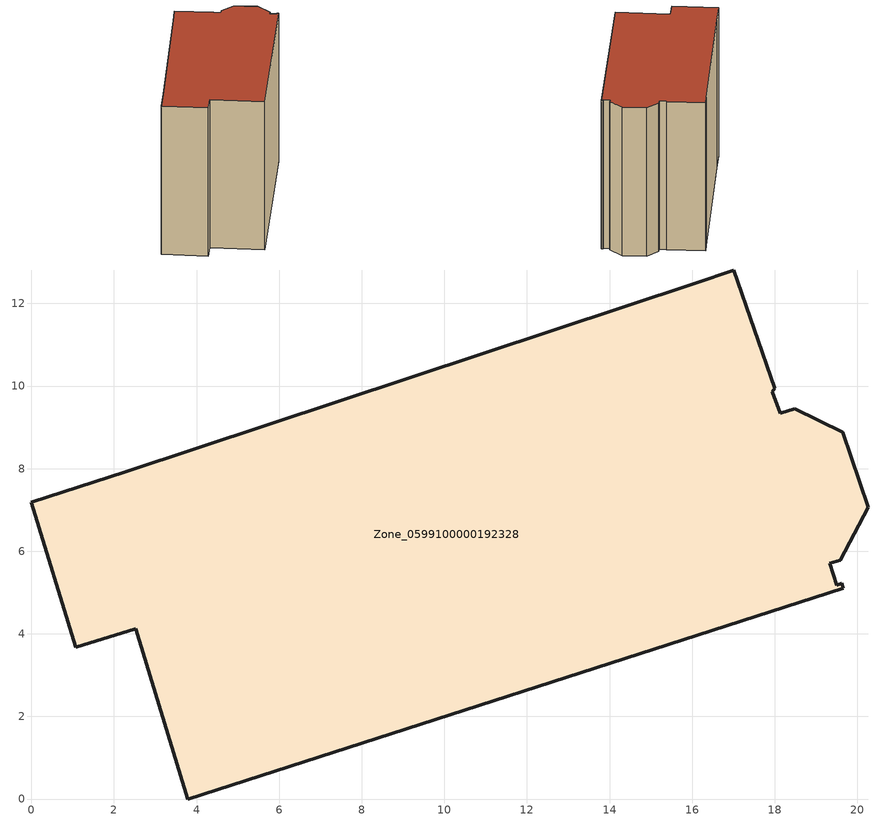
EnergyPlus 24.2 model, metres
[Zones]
Zone_0599100000192328
 floor ground (C_G): 17.94,9.87 18.13,9.35 18.48,9.45 19.64,8.88 20.26,7.07 19.58,5.78 19.33,5.71 19.5,5.18 19.62,5.22 19.66,5.1 3.78,0 2.52,4.12 1.07,3.68 0,7.19 2.28,7.92 16.08,12.49 17.01,12.81 18,9.95 z0
 wall outside (C_F): 2.28,7.92 0,7.19 1.07,3.68 2.52,4.12 3.78,0 19.66,5.1 19.62,5.22 19.5,5.18 19.33,5.71 19.58,5.78 20.26,7.07 19.64,8.88 18.48,9.45 18.13,9.35 17.94,9.87 18,9.95 17.01,12.81 16.08,12.49 2.28,7.92 z0:12.72
 roof outside (C_R): 18.13,9.35 17.94,9.87 18,9.95 17.01,12.81 16.08,12.49 2.28,7.92 0,7.19 1.07,3.68 2.52,4.12 3.78,0 19.66,5.1 19.62,5.22 19.5,5.18 19.33,5.71 19.58,5.78 20.26,7.07 19.64,8.88 18.48,9.45 z12.72
[BUILDING]
Pand.0599100000192328: North Axis=0; Terrain=City; Loads Convergence Tolerance Value=0.04; Temperature Convergence Tolerance Value=0.4; Solar Distribution=FullExterior; Maximum Number of Warmup Days=25; Minimum Number of Warmup Days=1
[Site:Location]
Rotterdam.The.Hague.AP_ZH_NLD Design_Conditions: Latitude=51.96; Longitude=4.45; Time Zone=1; Elevation=-4.5
[SITE:GROUNDTEMPERATURE:BUILDINGSURFACE]
18, 18, 18, 18, 18, 18, 18, 18, 18, 18, 18, 18
[MATERIAL] Thermal Absorptance=0.9; Solar Absorptance=0.7; Visible Absorptance=0.7
Name | Roughness | Thickness | Conductivity | Density | Specific Heat
G.TI.1946 | MediumSmooth | 0.15 | 1 | 540 | 1210
F.TI.1946 | Rough | 0.3 | 0.857143 | 1920 | 840
R.TI.1946 | MediumRough | 0.2 | 0.1 | 1500 | 1000
[CONSTRUCTION]
C_G: G.TI.1946
C_F: F.TI.1946
C_R: R.TI.1946
[ZONE]
Zone_0599100000192328: Type=1; Multiplier=1; Ceiling Height=Autocalculate; Volume=Autocalculate; Floor Area=autocalculate; Part of Total Floor Area=Yes
[ZONEINFILTRATION:DESIGNFLOWRATE]
Infil_Zone_0599100000192328: Zone or ZoneList or Space or SpaceList=Zone_0599100000192328; Schedule=AlwaysOn; Design Flow Rate Calculation Method=Flow/Area; Flow Rate per Floor Area=0.003; Constant Term Coefficient=1; Temperature Term Coefficient=0; Velocity Term Coefficient=0; Velocity Squared Term Coefficient=0
[HVACTEMPLATE:ZONE:IDEALLOADSAIRSYSTEM]
Zone_0599100000192328: Maximum Heating Supply Air Temperature=50; Minimum Cooling Supply Air Temperature=13; Maximum Heating Supply Air Humidity Ratio=0.0156; Minimum Cooling Supply Air Humidity Ratio=0.0077; Heating Limit=NoLimit; Cooling Limit=NoLimit; Dehumidification Control Type=ConstantSensibleHeatRatio; Cooling Sensible Heat Ratio=0.7; Dehumidification Setpoint=60; Humidification Control Type=None; Humidification Setpoint=30; Outdoor Air Method=None; Outdoor Air Flow Rate per Person=0.00944; Outdoor Air Flow Rate per Zone Floor Area=0; Outdoor Air Flow Rate per Zone=0; Demand Controlled Ventilation Type=None; Outdoor Air Economizer Type=NoEconomizer; Heat Recovery Type=None; Sensible Heat Recovery Effectiveness=0.7; Latent Heat Recovery Effectiveness=0.65
[ZONECONTROL:THERMOSTAT]
ThermostatControl_Zone_0599100000192328: Zone or ZoneList=Zone_0599100000192328; Control Type Schedule=DualSetpointControlType; Control 1=Thermostat_Zone_0599100000192328; Temperature Difference Between Cutout And Setpoint=0
[THERMOSTATSETPOINT:DUALSETPOINT]
Thermostat_Zone_0599100000192328: Heating Setpoint Temperature Schedule=HeatingSetpoint_Zone_0599100000192328; Cooling Setpoint Temperature Schedule=CoolingSetpoint_Zone_0599100000192328
[SCHEDULE:COMPACT]
HeatingSetpoint_Zone_0599100000192328: Through: 12/31, For: AllDays, Until: 24:00, 21
CoolingSetpoint_Zone_0599100000192328: Through: 12/31, For: AllDays, Until: 24:00, 24
DualSetpointControlType: Through: 12/31, For: AllDays, Until: 24:00, 4
AlwaysOn: Through: 12/31, For: AllDays, Until: 24:00, 1
